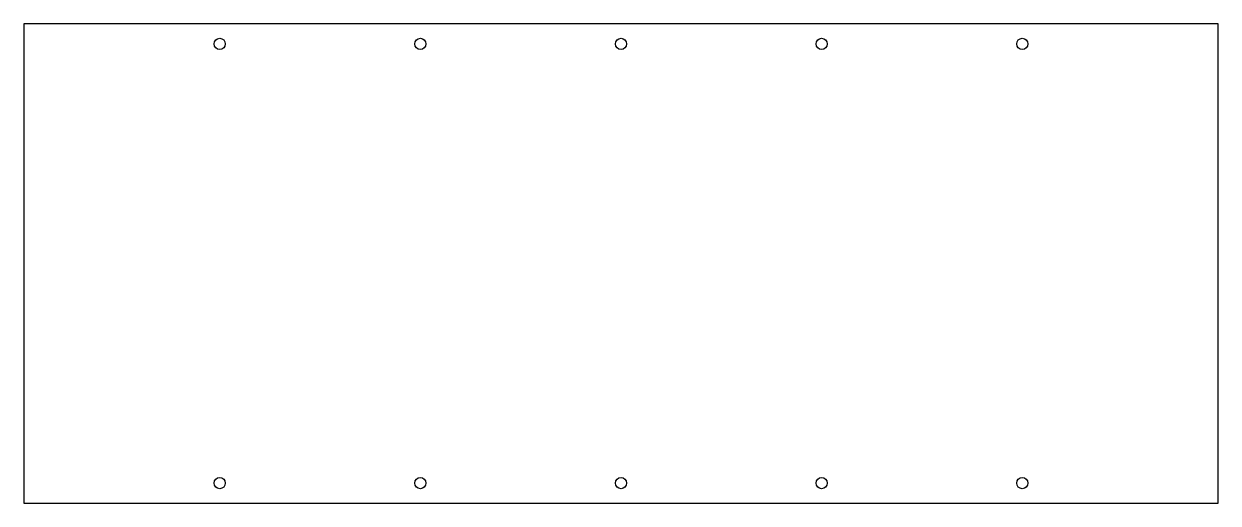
# Model space of a CAD drawing. Header units: millimetres. Extents: x -744 to 744, y -299 to 299.
import ezdxf

# ---------------------------------------------------------------- set-up
doc = ezdxf.new("R2010")
doc.units = ezdxf.units.MM

msp = doc.modelspace()

# ---------------------------------------------------------------- linework, layer by layer
at = {"color": 7, "linetype": 'Continuous', "lineweight": 25}
for centre in [(-500, 273.7), (-250, 273.7), (0, 273.7), (250, 273.7), (500, 273.7), (-500, -273.7), (-250, -273.7), (0, -273.7), (250, -273.7), (500, -273.7)]:
    msp.add_circle(centre, 7, dxfattribs=at)
at = {"layer": 'OuterContour'}
msp.add_lwpolyline([(-744, 298.7), (-744, -298.7), (744, -298.7), (744, 298.7)], close=True, dxfattribs=at)

doc.saveas('drawing.dxf')
